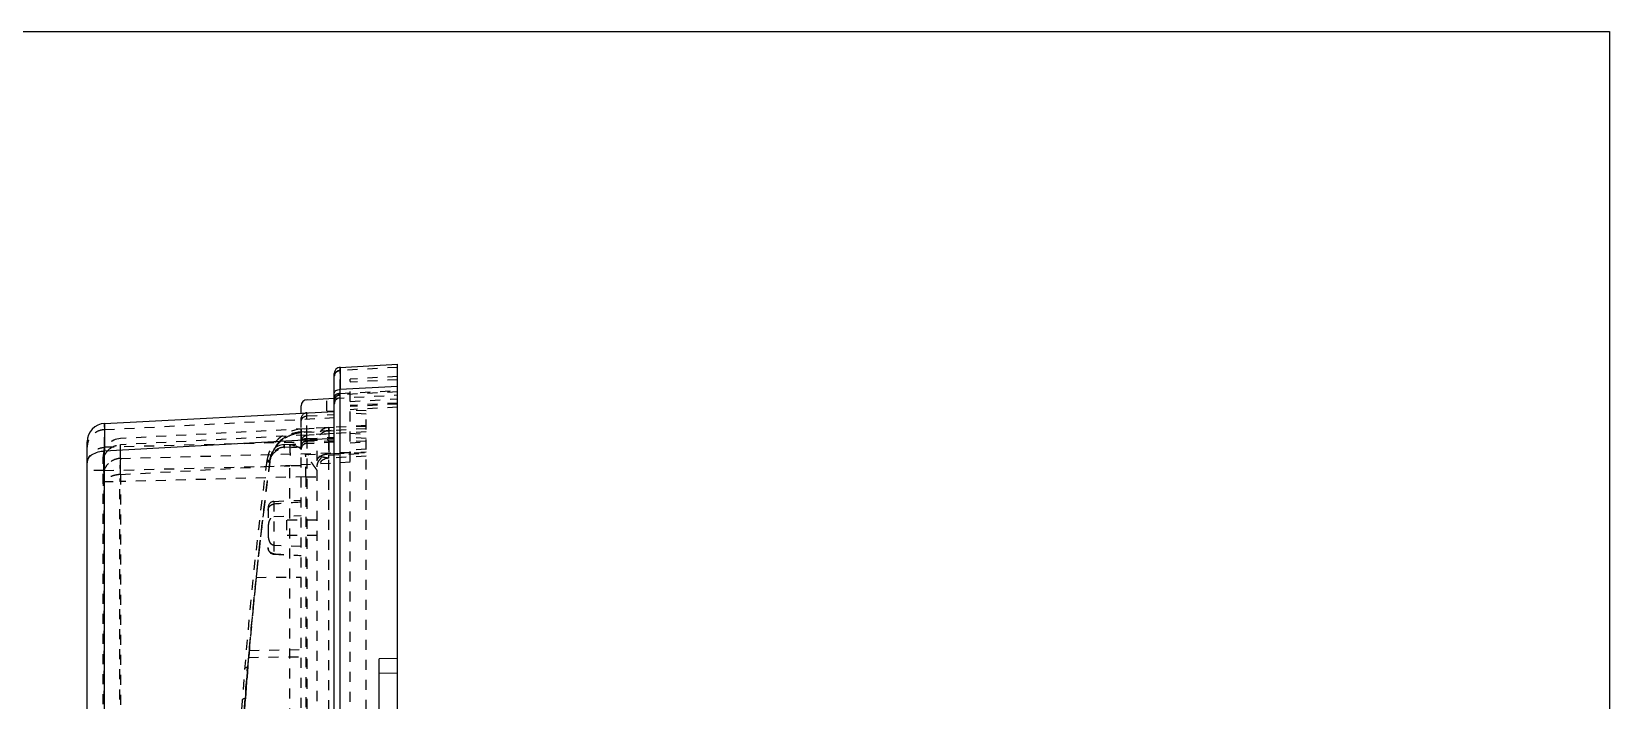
# Model space of a CAD drawing. Header units: millimetres. Extents: x 547 to 3706, y -10485 to 2068.
# Drawn here: x 1734.8 to 1992.1, y 1651.5 to 1760.6 of the extents above; entities that cross this region are included whole.
import ezdxf

# ---------------------------------------------------------------- set-up
doc = ezdxf.new("R2010")
doc.units = ezdxf.units.MM
doc.header["$LTSCALE"] = 16.335
doc.linetypes.add('HIDDEN', pattern=[0.2, 0.1, -0.1])
doc.layers.get('0').update_dxf_attribs({"linetype": 'CONTINUOUS'})
doc.layers.add('DEFAULT_2', color=8, linetype='HIDDEN')

msp = doc.modelspace()

# ---------------------------------------------------------------- linework, layer by layer
at = {"color": 7, "linetype": 'Continuous'}
for p, q in [((1785.101, 1705.846), (1794.454, 1706.337)), ((1794.454, 1632.491), (1794.454, 1706.337)), ((1784.154, 1636.291), (1784.154, 1704.848)), ((1779.701, 1700.563), (1784.134, 1700.796)), ((1794.454, 1702.746), (1785.101, 1702.244)), ((1785.101, 1636.082), (1785.101, 1702.244)), ((1746.697, 1696.705), (1784.154, 1698.668)), ((1778.754, 1698.385), (1778.754, 1699.565)), ((1743.854, 1617.215), (1743.854, 1693.709)), ((1784.154, 1694.222), (1746.697, 1692.194)), ((1746.697, 1621.982), (1746.697, 1692.194)), ((1794.454, 1658.337), (1791.454, 1658.284)), ((1791.454, 1635.97), (1791.454, 1658.284)), ((1791.454, 1655.956), (1794.454, 1655.993))]:
    msp.add_line(p, q, dxfattribs=at)
msp.add_lwpolyline([(998.978, 1760.623), (1992.09, 1760.623), (1992.09, 1140.923), (998.978, 1140.923)], close=True)
for centre, radius in [((1785.154, 1704.848), 1), ((1779.754, 1699.565), 1), ((1746.854, 1693.709), 3)]:
    msp.add_arc(centre, radius, 93, 180, dxfattribs=at)
for points, knots in [([(1785.101, 1705.846), (1785.1, 1705.846), (1785.102, 1705.838), (1785.099, 1705.829), (1785.1, 1705.808), (1785.098, 1705.768), (1785.098, 1705.697), (1785.097, 1705.592), (1785.097, 1705.456), (1785.096, 1705.293), (1785.096, 1705.102), (1785.096, 1704.793), (1785.096, 1704.343), (1785.097, 1703.728), (1785.099, 1703.017), (1785.1, 1702.512), (1785.101, 1702.244)], [0, 0, 0, 0, 0.0011124, 0.0043746, 0.0097734, 0.0172888, 0.0385843, 0.0680902, 0.1056351, 0.1510468, 0.2041536, 0.2647833, 0.4079234, 0.5790905, 0.7769083, 1, 1, 1, 1]), ([(1784.154, 1701.605), (1784.154, 1701.685), (1784.216, 1701.863), (1784.433, 1702.073), (1784.747, 1702.201), (1784.982, 1702.24), (1785.101, 1702.244)], [0, 0, 0, 0, 0.1933996, 0.4298719, 0.7103073, 1, 1, 1, 1]), ([(1746.697, 1696.705), (1746.695, 1696.704), (1746.694, 1696.695), (1746.692, 1696.683), (1746.691, 1696.657), (1746.688, 1696.607), (1746.686, 1696.519), (1746.684, 1696.387), (1746.682, 1696.218), (1746.68, 1696.014), (1746.68, 1695.776), (1746.679, 1695.39), (1746.68, 1694.827), (1746.684, 1694.057), (1746.689, 1693.165), (1746.694, 1692.531), (1746.697, 1692.194)], [0, 0, 0, 0, 0.0011953, 0.0044735, 0.0098642, 0.0173548, 0.0385641, 0.0679489, 0.1053509, 0.1506102, 0.2035665, 0.264059, 0.4070096, 0.5781751, 0.7762679, 1, 1, 1, 1]), ([(1743.854, 1690.326), (1743.854, 1690.558), (1743.976, 1690.935), (1744.314, 1691.343), (1744.823, 1691.746), (1745.634, 1692.081), (1746.34, 1692.182), (1746.697, 1692.194)], [0, 0, 0, 0, 0.1883261, 0.3011649, 0.4274996, 0.7104734, 1, 1, 1, 1])]:
    msp.add_open_spline(points, degree=3, knots=knots, dxfattribs=at)
at = {"layer": 'DEFAULT_2', "color": 8, "linetype": 'HIDDEN'}
for p, q in [((1785.101, 1702.244), (1785.101, 1705.846)), ((1794.454, 1705.824), (1785.101, 1705.334)), ((1794.454, 1704.337), (1786.754, 1703.933)), ((1786.754, 1497.74), (1786.754, 1703.933)), ((1794.454, 1703.824), (1786.754, 1703.421)), ((1784.134, 1700.796), (1794.454, 1701.337)), ((1785.101, 1701.576), (1794.454, 1702.078)), ((1794.454, 1701.849), (1785.101, 1701.359)), ((1778.754, 1503.288), (1778.754, 1698.385)), ((1779.701, 1694.745), (1779.701, 1698.434)), ((1782.954, 1698.734), (1782.954, 1700.734)), ((1782.954, 1698.734), (1784.154, 1698.671)), ((1786.754, 1700.283), (1794.454, 1700.697)), ((1794.454, 1700.027), (1786.754, 1699.612)), ((1794.454, 1699.849), (1786.754, 1699.445)), ((1794.454, 1699.337), (1786.754, 1698.933)), ((1789.354, 1698.737), (1786.754, 1698.873)), ((1789.354, 1698.224), (1786.754, 1698.36)), ((1789.354, 1502.937), (1789.354, 1698.737)), ((1746.697, 1695.68), (1784.154, 1697.643)), ((1746.697, 1692.799), (1746.697, 1696.705)), ((1789.354, 1696.337), (1749.297, 1694.237)), ((1784.154, 1696.042), (1778.755, 1695.739)), ((1779.701, 1697.922), (1784.154, 1698.155)), ((1789.354, 1695.824), (1783.249, 1695.504)), ((1789.354, 1696.125), (1786.754, 1696.264)), ((1784.154, 1693.776), (1746.697, 1692.799)), ((1789.354, 1695.312), (1749.297, 1693.212)), ((1749.297, 1690.992), (1749.297, 1694.237)), ((1775.974, 1693.239), (1784.154, 1693.668)), ((1778.743, 1693.384), (1778.744, 1695.312)), ((1778.744, 1695.312), (1784.154, 1695.616)), ((1778.744, 1693.384), (1778.744, 1695.312)), ((1784.154, 1695.03), (1778.744, 1694.684)), ((1778.754, 1695.166), (1778.754, 1693.385)), ((1778.755, 1693.385), (1778.754, 1692.939)), ((1778.754, 1693.385), (1778.754, 1692.474)), ((1784.154, 1695.469), (1778.755, 1695.166)), ((1778.755, 1695.166), (1778.755, 1693.849)), ((1778.755, 1695.166), (1778.755, 1693.385)), ((1778.755, 1693.849), (1778.755, 1693.385)), ((1779.701, 1694.218), (1784.154, 1694.458)), ((1779.701, 1694.218), (1779.701, 1507.455)), ((1779.702, 1693.888), (1779.701, 1693.434)), ((1779.702, 1693.888), (1784.154, 1694.073)), ((1781.354, 1507.665), (1781.354, 1694.019)), ((1783.249, 1506.169), (1783.249, 1695.504)), ((1786.754, 1695.093), (1789.354, 1694.953)), ((1789.354, 1694.249), (1786.754, 1694.385)), ((1789.354, 1693.737), (1786.754, 1693.873)), ((1786.754, 1693.548), (1789.354, 1693.686)), ((1746.454, 1510.432), (1746.454, 1691.241)), ((1749.297, 1690.992), (1789.354, 1692.037)), ((1775.982, 1692.813), (1778.906, 1692.966)), ((1778.828, 1692.815), (1775.982, 1692.666)), ((1779.471, 1691.651), (1784.154, 1691.808)), ((1783.249, 1691.529), (1789.354, 1691.849)), ((1783.249, 1691.732), (1784.154, 1691.781)), ((1789.354, 1691.337), (1783.249, 1691.017)), ((1784.154, 1691.808), (1789.354, 1691.983)), ((1784.154, 1691.781), (1786.754, 1691.921)), ((1789.354, 1692.488), (1786.754, 1692.348)), ((1746.592, 1689.01), (1743.854, 1689.01)), ((1746.592, 1689.01), (1776.928, 1689.802)), ((1746.592, 1689.01), (1746.592, 1512.663)), ((1779.528, 1687.995), (1749.192, 1687.204)), ((1749.297, 1688.361), (1786.754, 1690.412)), ((1749.297, 1688.361), (1749.297, 1513.312)), ((1776.928, 1632.202), (1776.928, 1689.802)), ((1778.754, 1689.802), (1776.928, 1689.802)), ((1779.528, 1687.995), (1779.528, 1513.678)), ((1779.528, 1687.995), (1781.354, 1687.995)), ((1746.454, 1687.204), (1749.192, 1687.204)), ((1749.192, 1514.469), (1749.192, 1687.204)), ((1773.354, 1682.95), (1773.354, 1676.382)), ((1774.301, 1683.967), (1778.754, 1684.2)), ((1774.301, 1683.967), (1774.301, 1675.368)), ((1774.301, 1681.487), (1778.754, 1681.65)), ((1781.354, 1680.917), (1776.354, 1680.917)), ((1776.354, 1680.915), (1776.354, 1678.419)), ((1781.354, 1678.417), (1776.354, 1678.417)), ((1778.754, 1676.596), (1774.301, 1676.805)), ((1774.301, 1675.368), (1778.754, 1675.134)), ((1771.388, 1671.582), (1778.754, 1671.629)), ((1770.25, 1659.676), (1778.754, 1659.795)), ((1770.151, 1658.522), (1778.754, 1658.65))]:
    msp.add_line(p, q, dxfattribs=at)
for centre, radius, start, end in [((1785.154, 1699.848), 1, 93, 180), ((1785.136, 1700.382), 0.985, 149.54009, 154.3275), ((1785.146, 1700.316), 1.038, 119.55822, 123.61489), ((1779.754, 1697.436), 1, 93, 180), ((1779.091, 1689.748), 6, 93.21573, 172.48847), ((1783.354, 1694.019), 2, 93, 180), ((1749.454, 1691.241), 3, 93, 180), ((1776.131, 1690.243), 3, 93, 172.4798), ((1779.08, 1689.816), 5.506, 93.49237, 172.43451), ((1779.046, 1689.697), 5.463, 131.21754, 156.68975), ((1779.073, 1689.672), 5.5, 131.24517, 140.76828), ((1779.09, 1689.642), 5.534, 93.47177, 131.14707), ((1779.143, 1689.325), 5.853, 93.81176, 96.74183), ((1789.924, 1695.887), 11.193, 182.49635, 183.69565), ((1779.754, 1692.436), 1, 93, 180), ((2466.665, 1696.423), 683.432, 180.234225, 180.393265), ((1749.176, 1690.368), 2.722, 157.42891, 179.94758), ((2453.395, 1600.837), 686.14, 172.479799, 187.520201), ((2472.228, 1598.628), 704.627, 172.496428, 175.258498), ((2472.665, 1598.575), 705.068, 172.496792, 175.122626), ((2470.074, 1598.855), 702.462, 172.50033, 175.033017), ((2470.036, 1598.86), 702.424, 172.500276, 175.033137), ((2470.322, 1598.85), 702.709, 172.502527, 174.059039), ((2470.295, 1598.853), 702.681, 172.502501, 174.059045), ((1779.132, 1689.651), 5.56, 156.65804, 172.32886), ((1779.485, 1689.569), 5.922, 170.94922, 171.99718), ((1779.007, 1689.674), 5.433, 171.25187, 172.39537), ((1779.112, 1689.659), 5.539, 145.72392, 156.64818), ((1783.349, 1689.021), 1.998, 93.04001, 180), ((1783.352, 1688.297), 3.437, 91.716, 93.43466), ((2453.646, 1600.7), 685.914, 172.477524, 173.104409), ((2453.615, 1600.703), 685.883, 172.48615, 173.104409), ((2444.046, 1601.967), 676.232, 173.113391, 175.799038), ((2435.047, 1602.943), 667.181, 173.10392, 175.392384), ((2435.07, 1602.941), 667.204, 173.104002, 175.392007), ((2435.025, 1602.945), 667.158, 173.103894, 175.39225), ((1774.354, 1682.968), 1, 93, 180), ((1890.344, 28.02), 1659.582, 93.855468, 94.009544), ((1774.354, 1676.366), 1, 180, 267), ((1872.999, 3321.84), 1649.376, 266.569424, 266.724354), ((2424.621, 1603.17), 656.807, 174.021254, 176.208297), ((2443.018, 1601.425), 675.285, 174.036601, 175.72345), ((2353.943, 1608.649), 585.92, 175.003881, 176.285811), ((2357.589, 1608.346), 589.578, 175.00544, 175.775108), ((2451.059, 1600.515), 683.375, 175.130705, 175.269488), ((2342.755, 1609.464), 574.701, 175.268157, 176.176113), ((2561.582, 1592.462), 794.149, 175.371707, 175.736467), ((2563.545, 1592.31), 796.118, 175.372376, 175.73592), ((2564.616, 1592.228), 797.192, 175.372805, 175.735616), ((2468.291, 1600.526), 700.555, 175.804285, 179.974584), ((2511.025, 1597.828), 743.372, 175.837854, 176.489233)]:
    msp.add_arc(centre, radius, start, end, dxfattribs=at)
for points, knots in [([(1785.101, 1705.334), (1784.98, 1705.328), (1784.733, 1705.266), (1784.316, 1705.003), (1784.154, 1704.623), (1784.154, 1704.387)], [0, 0, 0, 0, 0.2508799, 0.5129468, 1, 1, 1, 1]), ([(1784.154, 1704.387), (1784.154, 1704.424), (1784.165, 1704.58), (1784.218, 1704.733), (1784.276, 1704.837)], [0, 0, 0, 0, 0.2369671, 1, 1, 1, 1]), ([(1784.276, 1704.837), (1784.335, 1704.943), (1784.444, 1705.071), (1784.579, 1705.162), (1784.614, 1705.183)], [0, 0, 0, 0, 0.7463452, 1, 1, 1, 1]), ([(1784.614, 1705.183), (1784.652, 1705.205), (1784.804, 1705.284), (1784.975, 1705.328), (1785.101, 1705.334)], [0, 0, 0, 0, 0.2592899, 1, 1, 1, 1]), ([(1785.101, 1701.576), (1785.1, 1701.891), (1785.098, 1702.488), (1785.096, 1703.328), (1785.095, 1704.056), (1785.095, 1704.591), (1785.095, 1704.957), (1785.095, 1705.185), (1785.095, 1705.38), (1785.096, 1705.541), (1785.097, 1705.654), (1785.098, 1705.727), (1785.098, 1705.769), (1785.099, 1705.801), (1785.099, 1705.826), (1785.102, 1705.837), (1785.1, 1705.846), (1785.101, 1705.846)], [0, 0, 0, 0, 0.2217497, 0.4189372, 0.5900217, 0.7334625, 0.7943351, 0.8477189, 0.8934216, 0.9312505, 0.9610134, 0.9728099, 0.9825179, 0.9901135, 0.995573, 0.9988736, 1, 1, 1, 1]), ([(1785.101, 1701.576), (1784.982, 1701.572), (1784.803, 1701.546), (1784.579, 1701.475), (1784.334, 1701.362), (1784.154, 1701.164), (1784.154, 1701.004)], [0, 0, 0, 0, 0.3034284, 0.4537908, 0.5937473, 1, 1, 1, 1]), ([(1784.154, 1700.411), (1784.154, 1700.648), (1784.316, 1701.028), (1784.733, 1701.291), (1784.98, 1701.353), (1785.101, 1701.359)], [0, 0, 0, 0, 0.4870531, 0.7491203, 1, 1, 1, 1]), ([(1784.249, 1700.809), (1784.233, 1700.776), (1784.181, 1700.65), (1784.154, 1700.512), (1784.154, 1700.411)], [0, 0, 0, 0, 0.2617655, 1, 1, 1, 1]), ([(1785.101, 1701.359), (1785.062, 1701.357), (1784.9, 1701.338), (1784.742, 1701.281), (1784.634, 1701.219)], [0, 0, 0, 0, 0.2388776, 1, 1, 1, 1]), ([(1779.701, 1694.218), (1779.7, 1694.529), (1779.698, 1695.117), (1779.696, 1695.945), (1779.695, 1696.664), (1779.695, 1697.192), (1779.695, 1697.554), (1779.695, 1697.78), (1779.696, 1697.972), (1779.696, 1698.132), (1779.697, 1698.244), (1779.698, 1698.316), (1779.698, 1698.358), (1779.699, 1698.389), (1779.699, 1698.414), (1779.702, 1698.424), (1779.7, 1698.434), (1779.701, 1698.434)], [0, 0, 0, 0, 0.2212453, 0.4181962, 0.58925, 0.7328041, 0.7937681, 0.8472562, 0.8930683, 0.931004, 0.9608633, 0.9727017, 0.9824462, 0.9900718, 0.9955539, 0.9988687, 1, 1, 1, 1]), ([(1746.697, 1695.68), (1746.335, 1695.662), (1745.589, 1695.494), (1744.63, 1694.856), (1743.996, 1693.912), (1743.854, 1693.183), (1743.854, 1692.837)], [0, 0, 0, 0, 0.2466266, 0.5084147, 0.7649623, 1, 1, 1, 1]), ([(1778.732, 1695.738), (1778.729, 1695.737), (1778.731, 1695.722), (1778.728, 1695.705), (1778.729, 1695.664), (1778.73, 1695.612), (1778.733, 1695.546), (1778.737, 1695.445), (1778.741, 1695.366), (1778.744, 1695.312)], [0, 0, 0, 0, 0.0173429, 0.0696666, 0.1598272, 0.2853255, 0.4414065, 0.6192121, 1, 1, 1, 1]), ([(1778.732, 1695.738), (1778.729, 1695.737), (1778.731, 1695.722), (1778.728, 1695.705), (1778.73, 1695.664), (1778.73, 1695.612), (1778.733, 1695.546), (1778.737, 1695.445), (1778.741, 1695.366), (1778.744, 1695.312)], [0, 0, 0, 0, 0.017336, 0.0696545, 0.1598126, 0.2853116, 0.4413957, 0.6192055, 1, 1, 1, 1]), ([(1778.732, 1695.738), (1778.729, 1695.737), (1778.731, 1695.722), (1778.728, 1695.705), (1778.73, 1695.664), (1778.73, 1695.612), (1778.733, 1695.546), (1778.737, 1695.445), (1778.741, 1695.366), (1778.744, 1695.312)], [0, 0, 0, 0, 0.0173361, 0.0696546, 0.1598128, 0.2853118, 0.4413958, 0.6192056, 1, 1, 1, 1]), ([(1778.742, 1695.4), (1778.74, 1695.447), (1778.737, 1695.53), (1778.735, 1695.628), (1778.736, 1695.686), (1778.737, 1695.715), (1778.739, 1695.728), (1778.741, 1695.738), (1778.743, 1695.738)], [0, 0, 0, 0, 0.4152004, 0.7412574, 0.8570437, 0.9371019, 0.9831757, 1, 1, 1, 1]), ([(1778.755, 1695.166), (1778.75, 1695.233), (1778.744, 1695.335), (1778.739, 1695.467), (1778.736, 1695.559), (1778.736, 1695.633), (1778.735, 1695.691), (1778.739, 1695.717), (1778.739, 1695.738), (1778.743, 1695.738)], [0, 0, 0, 0, 0.3527139, 0.5323973, 0.6959953, 0.8298078, 0.9262945, 0.981492, 1, 1, 1, 1]), ([(1778.742, 1695.4), (1778.74, 1695.446), (1778.737, 1695.53), (1778.735, 1695.628), (1778.736, 1695.686), (1778.737, 1695.715), (1778.739, 1695.728), (1778.741, 1695.738), (1778.743, 1695.738)], [0, 0, 0, 0, 0.415214, 0.7412787, 0.8570638, 0.9371171, 0.9831837, 1, 1, 1, 1]), ([(1778.754, 1696.974), (1778.754, 1697.211), (1778.916, 1697.591), (1779.333, 1697.854), (1779.58, 1697.916), (1779.701, 1697.922)], [0, 0, 0, 0, 0.4870532, 0.7491201, 1, 1, 1, 1]), ([(1783.248, 1696.014), (1783.243, 1695.996), (1783.245, 1695.933), (1783.239, 1695.804), (1783.238, 1695.603), (1783.236, 1695.333), (1783.236, 1694.996), (1783.236, 1694.421), (1783.237, 1693.958), (1783.239, 1693.629)], [0, 0, 0, 0, 0.0237209, 0.078356, 0.1629356, 0.2764625, 0.4179353, 0.5863514, 1, 1, 1, 1]), ([(1783.249, 1695.504), (1783.249, 1695.578), (1783.248, 1695.682), (1783.248, 1695.81), (1783.247, 1695.882), (1783.249, 1695.937), (1783.246, 1695.981), (1783.252, 1695.999), (1783.246, 1696.016), (1783.249, 1696.017)], [0, 0, 0, 0, 0.4350303, 0.6067724, 0.747739, 0.8577354, 0.9365676, 0.9840445, 1, 1, 1, 1]), ([(1747.249, 1692.301), (1747.522, 1692.581), (1748.17, 1693.022), (1748.928, 1693.194), (1749.297, 1693.212)], [0, 0, 0, 0, 0.5147923, 1, 1, 1, 1]), ([(1749.296, 1688.361), (1749.293, 1688.796), (1749.288, 1689.62), (1749.283, 1690.781), (1749.279, 1691.789), (1749.278, 1692.527), (1749.278, 1693.031), (1749.279, 1693.342), (1749.281, 1693.607), (1749.283, 1693.826), (1749.285, 1693.979), (1749.287, 1694.077), (1749.288, 1694.133), (1749.29, 1694.176), (1749.291, 1694.209), (1749.294, 1694.224), (1749.294, 1694.237), (1749.296, 1694.237)], [0, 0, 0, 0, 0.2222473, 0.4206155, 0.5928152, 0.7365664, 0.7971857, 0.8501277, 0.8953026, 0.9325764, 0.961807, 0.9733649, 0.9828632, 0.9902865, 0.99562, 0.9988524, 1, 1, 1, 1]), ([(1773.621, 1690.541), (1773.709, 1691.162), (1774.086, 1692.389), (1775.248, 1693.923), (1776.864, 1694.979), (1778.123, 1695.271), (1778.754, 1695.312)], [0, 0, 0, 0, 0.2488345, 0.4985529, 0.7490887, 1, 1, 1, 1]), ([(1773.621, 1690.541), (1773.709, 1691.161), (1774.085, 1692.387), (1775.245, 1693.92), (1776.858, 1694.975), (1778.114, 1695.269), (1778.744, 1695.312)], [0, 0, 0, 0, 0.2488349, 0.4985478, 0.7490872, 1, 1, 1, 1]), ([(1774.026, 1691.854), (1774.226, 1692.316), (1774.754, 1693.19), (1775.875, 1694.233), (1777.241, 1694.932), (1778.249, 1695.135), (1778.755, 1695.166)], [0, 0, 0, 0, 0.2489698, 0.4985663, 0.7489317, 1, 1, 1, 1]), ([(1778.473, 1695.14), (1777.918, 1695.076), (1776.822, 1694.786), (1775.865, 1694.175), (1775.447, 1693.808)], [0, 0, 0, 0, 0.5009336, 1, 1, 1, 1]), ([(1775.974, 1693.239), (1775.97, 1693.239), (1775.971, 1693.216), (1775.966, 1693.19), (1775.966, 1693.132), (1775.966, 1693.06), (1775.969, 1692.969), (1775.973, 1692.836), (1775.978, 1692.734), (1775.982, 1692.666)], [0, 0, 0, 0, 0.0210487, 0.0795252, 0.1743555, 0.3039389, 0.4644894, 0.6436743, 1, 1, 1, 1]), ([(1775.982, 1692.813), (1775.98, 1692.867), (1775.976, 1692.947), (1775.973, 1693.048), (1775.971, 1693.113), (1775.971, 1693.164), (1775.969, 1693.205), (1775.973, 1693.223), (1775.971, 1693.239), (1775.974, 1693.239)], [0, 0, 0, 0, 0.3818857, 0.5596734, 0.7146224, 0.837819, 0.9268754, 0.9810677, 1, 1, 1, 1]), ([(1776.893, 1693.119), (1777.036, 1693.193), (1777.358, 1693.292), (1777.688, 1693.329), (1777.86, 1693.338)], [0, 0, 0, 0, 0.4823949, 1, 1, 1, 1]), ([(1776.893, 1693.119), (1776.906, 1692.908), (1776.921, 1692.429), (1776.939, 1691.323), (1776.936, 1690.429), (1776.928, 1689.802)], [0, 0, 0, 0, 0.1918082, 0.432415, 1, 1, 1, 1]), ([(1778.754, 1692.436), (1778.754, 1692.469), (1778.711, 1692.545), (1778.541, 1692.685), (1778.2, 1692.861), (1777.634, 1693.07), (1777.165, 1693.133), (1776.894, 1693.12)], [0, 0, 0, 0, 0.0481203, 0.1179667, 0.3231367, 0.6029192, 1, 1, 1, 1]), ([(1778.754, 1693.732), (1778.754, 1693.98), (1778.951, 1694.495), (1779.453, 1694.729), (1779.701, 1694.745)], [0, 0, 0, 0, 0.4984911, 1, 1, 1, 1]), ([(1779.701, 1694.218), (1779.582, 1694.215), (1779.403, 1694.189), (1779.179, 1694.117), (1778.933, 1694.002), (1778.754, 1693.802), (1778.754, 1693.641)], [0, 0, 0, 0, 0.3025535, 0.4525886, 0.592373, 1, 1, 1, 1]), ([(1783.249, 1695.504), (1783.008, 1695.492), (1782.51, 1695.38), (1781.871, 1694.955), (1781.449, 1694.326), (1781.354, 1693.84), (1781.354, 1693.609)], [0, 0, 0, 0, 0.2466266, 0.5084147, 0.7649623, 1, 1, 1, 1]), ([(1743.854, 1689.957), (1743.854, 1690.302), (1743.996, 1691.032), (1744.63, 1691.976), (1745.589, 1692.613), (1746.335, 1692.781), (1746.697, 1692.799)], [0, 0, 0, 0, 0.2350377, 0.4915853, 0.7533734, 1, 1, 1, 1]), ([(1746.592, 1689.01), (1746.584, 1689.421), (1746.577, 1690.197), (1746.59, 1691.267), (1746.626, 1692.119), (1746.663, 1692.607), (1746.697, 1692.799)], [0, 0, 0, 0, 0.3248793, 0.6138656, 0.8458643, 1, 1, 1, 1]), ([(1746.662, 1691.413), (1746.696, 1691.493), (1746.849, 1691.815), (1747.062, 1692.108), (1747.249, 1692.301)], [0, 0, 0, 0, 0.2450405, 1, 1, 1, 1]), ([(1749.297, 1690.992), (1748.941, 1690.975), (1748.209, 1690.813), (1747.577, 1690.401), (1747.306, 1690.138)], [0, 0, 0, 0, 0.4849862, 1, 1, 1, 1]), ([(1749.297, 1690.992), (1749.263, 1690.801), (1749.226, 1690.313), (1749.19, 1689.46), (1749.177, 1688.391), (1749.184, 1687.615), (1749.192, 1687.204)], [0, 0, 0, 0, 0.1541357, 0.3861344, 0.6751207, 1, 1, 1, 1]), ([(1773.143, 1690.533), (1773.141, 1690.518), (1773.201, 1690.485), (1773.291, 1690.456), (1773.447, 1690.419), (1773.561, 1690.401), (1773.621, 1690.393)], [0, 0, 0, 0, 0.0872993, 0.3090635, 0.6401979, 1, 1, 1, 1]), ([(1773.621, 1690.541), (1773.563, 1690.548), (1773.453, 1690.559), (1773.298, 1690.565), (1773.209, 1690.561), (1773.145, 1690.546), (1773.143, 1690.533)], [0, 0, 0, 0, 0.3639925, 0.6945284, 0.9144968, 1, 1, 1, 1]), ([(1773.156, 1690.636), (1773.155, 1690.628), (1773.178, 1690.608), (1773.22, 1690.588), (1773.294, 1690.562), (1773.352, 1690.548), (1773.386, 1690.54)], [0, 0, 0, 0, 0.0941309, 0.2899433, 0.5947054, 1, 1, 1, 1]), ([(1773.635, 1690.644), (1773.576, 1690.651), (1773.464, 1690.661), (1773.318, 1690.668), (1773.218, 1690.662), (1773.171, 1690.651), (1773.157, 1690.641), (1773.156, 1690.636)], [0, 0, 0, 0, 0.3650565, 0.6931766, 0.9086948, 0.9684964, 1, 1, 1, 1]), ([(1775.982, 1692.813), (1775.694, 1692.799), (1775.119, 1692.665), (1774.379, 1692.187), (1773.848, 1691.487), (1773.671, 1690.927), (1773.635, 1690.644)], [0, 0, 0, 0, 0.250904, 0.5014764, 0.7512127, 1, 1, 1, 1]), ([(1773.895, 1691.321), (1774.092, 1691.7), (1774.695, 1692.368), (1775.553, 1692.645), (1775.982, 1692.666)], [0, 0, 0, 0, 0.4985251, 1, 1, 1, 1]), ([(1781.351, 1689.038), (1781.341, 1689.064), (1781.301, 1689.125), (1781.226, 1689.233), (1781.123, 1689.372), (1780.956, 1689.595), (1780.733, 1689.903), (1780.471, 1690.293), (1780.217, 1690.684), (1779.901, 1691.148), (1779.649, 1691.467), (1779.471, 1691.651)], [0, 0, 0, 0, 0.0252236, 0.067945, 0.1227419, 0.1861035, 0.3276358, 0.4766693, 0.6234458, 0.7619353, 1, 1, 1, 1]), ([(1783.243, 1691.016), (1783.227, 1691.015), (1783.18, 1691.023), (1783.089, 1691.037), (1782.958, 1691.061), (1782.72, 1691.104), (1782.36, 1691.171), (1781.869, 1691.261), (1781.317, 1691.354), (1780.511, 1691.484), (1779.892, 1691.586), (1779.471, 1691.651)], [0, 0, 0, 0, 0.0126128, 0.0371917, 0.0723482, 0.1166767, 0.2272968, 0.3597355, 0.5079053, 0.6664663, 1, 1, 1, 1]), ([(1779.528, 1687.995), (1779.538, 1688.724), (1779.541, 1689.741), (1779.511, 1690.96), (1779.49, 1691.449), (1779.471, 1691.651)], [0, 0, 0, 0, 0.5982823, 0.8339517, 1, 1, 1, 1]), ([(1781.354, 1690.592), (1781.354, 1690.694), (1781.411, 1690.922), (1781.653, 1691.221), (1782.028, 1691.468), (1782.332, 1691.579), (1782.497, 1691.624)], [0, 0, 0, 0, 0.1868848, 0.412928, 0.6876797, 1, 1, 1, 1]), ([(1781.354, 1689.634), (1781.354, 1689.865), (1781.449, 1690.351), (1781.871, 1690.98), (1782.51, 1691.405), (1783.008, 1691.517), (1783.249, 1691.529)], [0, 0, 0, 0, 0.2350377, 0.4915853, 0.7533734, 1, 1, 1, 1]), ([(1782.497, 1691.624), (1782.657, 1691.667), (1782.874, 1691.706), (1783.092, 1691.725), (1783.146, 1691.728)], [0, 0, 0, 0, 0.7535358, 1, 1, 1, 1]), ([(1783.249, 1691.017), (1783.246, 1691.016), (1783.252, 1691.034), (1783.246, 1691.052), (1783.249, 1691.096), (1783.247, 1691.151), (1783.248, 1691.223), (1783.248, 1691.351), (1783.249, 1691.455), (1783.249, 1691.529)], [0, 0, 0, 0, 0.0158339, 0.0632236, 0.1420034, 0.2519823, 0.3929663, 0.5647607, 1, 1, 1, 1]), ([(1747.306, 1690.138), (1747.031, 1689.87), (1746.601, 1689.244), (1746.454, 1688.502), (1746.454, 1688.15)], [0, 0, 0, 0, 0.5219724, 1, 1, 1, 1]), ([(1749.297, 1688.361), (1748.94, 1688.349), (1748.236, 1688.251), (1747.425, 1687.925), (1746.915, 1687.532), (1746.577, 1687.136), (1746.454, 1686.767), (1746.454, 1686.54)], [0, 0, 0, 0, 0.2919212, 0.5762215, 0.7023935, 0.8144712, 1, 1, 1, 1]), ([(1773.354, 1682.472), (1773.354, 1682.602), (1773.398, 1682.863), (1773.597, 1683.209), (1773.912, 1683.458), (1774.171, 1683.531), (1774.301, 1683.54)], [0, 0, 0, 0, 0.2485566, 0.4985053, 0.7491779, 1, 1, 1, 1]), ([(1774.301, 1676.805), (1774.187, 1676.81), (1773.961, 1676.899), (1773.731, 1677.161), (1773.583, 1677.47), (1773.461, 1677.908), (1773.399, 1678.472), (1773.384, 1679.15), (1773.399, 1679.828), (1773.46, 1680.392), (1773.583, 1680.828), (1773.731, 1681.137), (1773.961, 1681.397), (1774.188, 1681.483), (1774.301, 1681.487)], [0, 0, 0, 0, 0.0629883, 0.1258533, 0.1885135, 0.2510191, 0.3757846, 0.5004754, 0.6251934, 0.7498262, 0.8122, 0.8746406, 0.937213, 1, 1, 1, 1]), ([(1774.301, 1675.42), (1774.171, 1675.428), (1773.912, 1675.498), (1773.597, 1675.744), (1773.398, 1676.089), (1773.354, 1676.35), (1773.354, 1676.479)], [0, 0, 0, 0, 0.2509692, 0.5012254, 0.7509464, 1, 1, 1, 1]), ([(1767.737, 1600.837), (1767.737, 1610.455), (1768.034, 1624.797), (1769.015, 1643.471), (1769.653, 1652.529), (1770.012, 1656.873)], [0, 0, 0, 0, 0.5144054, 0.7669027, 1, 1, 1, 1]), ([(1770.012, 1656.872), (1769.954, 1656.875), (1769.838, 1656.87), (1769.667, 1656.837), (1769.537, 1656.751), (1769.531, 1656.682)], [0, 0, 0, 0, 0.321098, 0.62301, 1, 1, 1, 1]), ([(1769.613, 1651.782), (1769.555, 1651.784), (1769.385, 1651.778), (1769.147, 1651.687), (1769.133, 1651.565)], [0, 0, 0, 0, 0.3204817, 1, 1, 1, 1]), ([(1769.613, 1651.782), (1769.555, 1651.784), (1769.386, 1651.778), (1769.147, 1651.688), (1769.133, 1651.565)], [0, 0, 0, 0, 0.3204444, 1, 1, 1, 1])]:
    msp.add_open_spline(points, degree=3, knots=knots, dxfattribs=at)
for points in [[(1784.571, 1701.181), (1784.457, 1701.105), (1784.357, 1701), (1784.287, 1700.881)], [(1778.894, 1693.408), (1778.809, 1693.269), (1778.754, 1693.102), (1778.754, 1692.939)], [(1779.237, 1693.75), (1779.098, 1693.668), (1778.977, 1693.546), (1778.894, 1693.408)], [(1779.702, 1693.888), (1779.54, 1693.882), (1779.376, 1693.833), (1779.237, 1693.75)], [(1773.386, 1690.54), (1773.468, 1690.522), (1773.551, 1690.507), (1773.635, 1690.496)], [(1773.635, 1690.496), (1773.671, 1690.782), (1773.762, 1691.066), (1773.895, 1691.321)], [(1774.028, 1691.858), (1773.842, 1691.425), (1773.711, 1690.966), (1773.637, 1690.501)], [(1781.354, 1689.019), (1781.354, 1689.026), (1781.353, 1689.032), (1781.351, 1689.038)]]:
    msp.add_open_spline(points, degree=3, dxfattribs=at)

doc.saveas('drawing.dxf')
